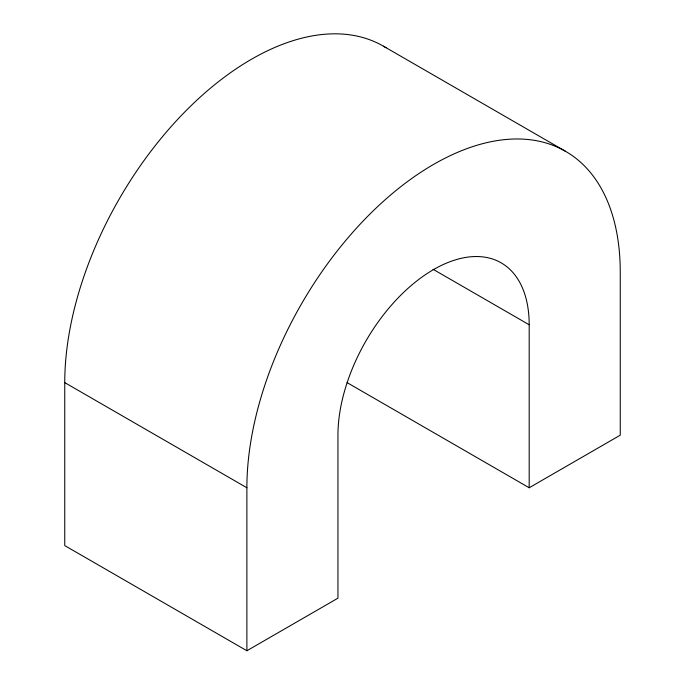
<?xml version="1.0" encoding="UTF-8"?>
<svg xmlns="http://www.w3.org/2000/svg" width="685" height="685" viewBox="0 0 685 685"><rect width="100%" height="100%" fill="white"/><g stroke="black" fill="none" stroke-linecap="round" stroke-linejoin="round"><path stroke-width="1.03" d="M246.883 650.75L337.945 598.176L337.945 435.18A135.228 78.073 -60 0 1 433.562 269.565A135.228 78.073 -60 0 1 529.188 324.776L529.188 487.763L620.25 435.189L620.25 272.202A264.016 152.43 -60 0 0 433.562 164.417A264.016 152.43 -60 0 0 246.883 487.763L246.883 650.75L64.75 545.594L64.75 382.607A264.016 152.43 -60 0 1 181.765 115.063A264.016 152.43 -60 0 1 386.117 47.796M383.437 46.186L565.57 151.342M433.031 269.265L529.188 324.776M347.055 382.607L529.188 487.763M64.75 382.607L246.883 487.763"/></g></svg>
